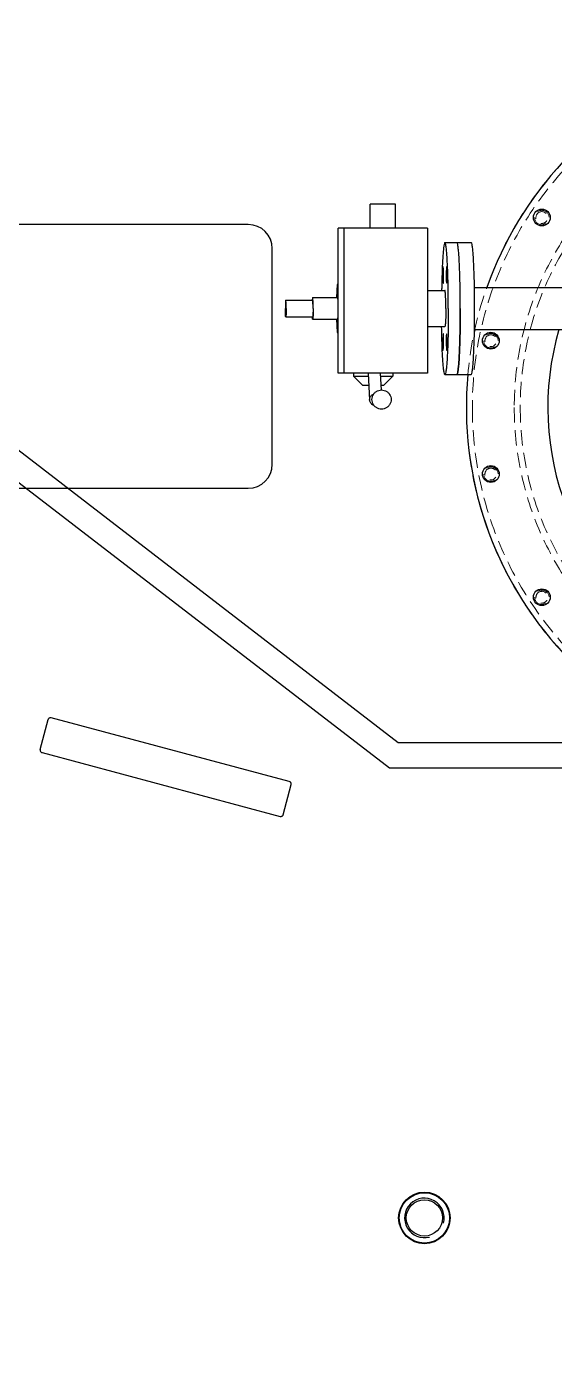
# Model space of a CAD drawing. Header units: millimetres. Extents: x -375473 to -325688, y 28300 to 106060.
# Drawn here: x -346217 to -345777, y 65532 to 66650 of the extents above; entities that cross this region are included whole.
import ezdxf

# ---------------------------------------------------------------- set-up
doc = ezdxf.new("R2010")
doc.units = ezdxf.units.MM
doc.header["$MEASUREMENT"] = 0
doc.set_wipeout_variables(frame=1)
doc.linetypes.add('NASCOSTAX2', pattern=[19.049999999999997, 12.7, -6.35])
doc.layers.add('N_Coperchio', color=3, linetype='NASCOSTAX2', lineweight=13)
for name, color, linetype in [('OLTC', 13, 'Continuous'), ('STD_Cassa', 7, 'Continuous'), ('STD_Coperchio', 2, 'Continuous'), ('Tubazioni Sfiato Torrette', 222, 'Continuous')]:
    doc.layers.add(name, color=color, linetype=linetype)

# ---------------------------------------------------------------- blocks, each defined once
blk = doc.blocks.new('*U207')
blk.add_circle((0, 0), 6)
at = {"lineweight": 9}
blk.add_arc((0, 0), 4.926, 350.0000000000001, 280, dxfattribs=at)
blk = doc.blocks.new('CoverFlange UBB 1LIT010160DLX Sup')
for centre, radius in [((-4.547473508864641e-13, 4.547473508864641e-13), 300), ((-4.547473508864641e-13, 4.547473508864641e-13), 295), ((0, 0), 260), ((0, 0), 255)]:
    blk.add_circle(centre, radius)
for p in [(-55.60074177459683, 279.5238049149211), (55.60074177459717, 279.5238049149211), (-158.3375164105871, 236.9688395062257), (158.3375164105872, 236.9688395062256), (-236.9688395062259, 158.3375164105868), (236.9688395062259, 158.3375164105867), (-279.5238049149211, 55.60074177459657), (279.5238049149211, 55.60074177459654), (-279.5238049149211, -55.60074177459671), (279.5238049149212, -55.6007417745966), (-236.9688395062257, -158.3375164105869), (236.9688395062258, -158.3375164105868), (-158.3375164105869, -236.9688395062258), (158.3375164105869, -236.9688395062258), (-55.60074177459662, -279.5238049149211), (55.60074177459667, -279.5238049149211)]:
    blk.add_blockref('*U207', p)

msp = doc.modelspace()

# ---------------------------------------------------------------- linework, layer by layer
at = {"layer": 'STD_Cassa'}
for points in [[(-344967.4591845146, 65558.86211195479), (-349760.459184444, 65558.86211195479, -0.4142135623730951), (-349780.459184444, 65578.86211195479), (-349780.459184444, 67091.86211192499, -0.4142135623730951), (-349760.459184444, 67111.8621119343), (-344967.4591845146, 67111.8621119343, -0.4142135623730951), (-344947.4591845158, 67091.86211192499), (-344947.4591845158, 65578.86211195479, -0.4142135623730951)], [(-344967.4591845146, 65568.86211195479), (-349760.459184444, 65568.86211195479, -0.414213562373095), (-349770.4591844452, 65578.86211195479), (-349770.4591844452, 67091.86211192499, -0.414213562373095), (-349760.459184444, 67101.86211194361), (-344967.4591845146, 67101.86211194361, -0.414213562373095), (-344957.4591845146, 67091.86211192499), (-344957.4591845146, 65578.86211195479, -0.414213562373095)]]:
    msp.add_lwpolyline(points, format="xyb", close=True, dxfattribs=at)
msp.add_lwpolyline([(-344982.4591845146, 67076.86211194361), (-344982.4591845146, 65588.8621119641), (-349750.4591844452, 65588.8621119641), (-349750.4591844452, 67076.86211194361)], close=True, dxfattribs=at)

# ---------------------------------------------------------------- next in the draw order: wipeouts: each hides what was drawn before it
msp.add_wipeout([(-349892.4591844427, 67218.86211193645), (-344840.4591845162, 67218.86211193645), (-344840.4591845162, 65446.86211196224), (-349892.4591844427, 65446.86211196224)]).dxf.layer = 'STD_Coperchio'

# ---------------------------------------------------------------- next in the draw order: linework, layer by layer
at = {"layer": 'OLTC'}
for p, q in [((-345930.7342821406, 66482.36211194175), (-345930.7342821406, 66502.36211194175)), ((-345909.7356848186, 66502.36211194175), (-345930.7328794664, 66502.36211194175)), ((-345909.734282142, 66482.36211194175), (-345909.734282142, 66502.36211194175)), ((-345957.5188181829, 66361.36211194548), (-345957.5188181829, 66482.36211194175)), ((-345882.9497460998, 66482.36211194175), (-345957.5188181829, 66482.36211194175)), ((-345952.8557255305, 66482.36211194175), (-345952.8557255305, 66361.36211194548)), ((-345882.9497460998, 66482.36211194175), (-345882.9497460998, 66361.36211194548)), ((-345868.3457529917, 66470.36211193989), (-345846.3753023138, 66470.36211193989)), ((-345869.5181279024, 66445.7677035358), (-345869.6646747657, 66448.59613066057)), ((-345867.0268312166, 66448.59613066057), (-345867.1733780811, 66445.7677035358)), ((-345870.0676786411, 66440.8179560628), (-345869.921131779, 66437.98952893804)), ((-345866.7703742057, 66437.98952893804), (-345866.6238273424, 66440.8179560628)), ((-345958.2354742917, 66435.3621119492), (-345958.8054078387, 66424.36211194361)), ((-345957.5188181829, 66435.3621119492), (-345958.2354742917, 66435.3621119492)), ((-345882.9497460998, 66430.36211193989), (-345868.3457529917, 66430.36211193989)), ((-345843.6759251403, 66432.86211193989), (-345693.3591845038, 66432.86211193989)), ((-346001.167113909, 66422.36211195106), (-345978.777227354, 66422.36211195106)), ((-345978.777227354, 66424.36211194361), (-345957.8054335259, 66424.36211194361)), ((-346001.167113909, 66408.36211194734), (-345978.777227354, 66408.36211194734)), ((-345978.777227354, 66406.36211194548), (-345957.8054335259, 66406.36211194548)), ((-345958.8054078387, 66406.36211194548), (-345958.2354742917, 66395.36211193989)), ((-345958.2354742917, 66395.36211193989), (-345957.5188181829, 66395.36211193989)), ((-345882.9497460998, 66400.3621119492), (-345868.3457529917, 66400.3621119492)), ((-345869.921131779, 66392.73469494174), (-345870.0676786411, 66389.90626781697)), ((-345866.6238273424, 66389.90626781697), (-345866.7703742057, 66392.73469494174)), ((-345843.6759251403, 66397.8621119492), (-345693.3591845038, 66397.8621119492)), ((-345869.6646747657, 66382.1280932192), (-345869.5181279024, 66384.95652034397)), ((-345867.1733780811, 66384.95652034397), (-345867.0268312166, 66382.1280932192)), ((-345882.9497460998, 66361.36211194548), (-345957.5188181829, 66361.36211194548)), ((-345944.7651639325, 66361.36211194548), (-345944.7651639325, 66358.86211194548)), ((-345944.7651639325, 66358.86211194548), (-345937.2651639325, 66351.36211195479)), ((-345944.7651639325, 66358.86211194548), (-345932.2097217967, 66358.86211194548)), ((-345932.3392521474, 66361.36211194548), (-345931.180490905, 66338.99744547422)), ((-345922.3258386552, 66361.36211194548), (-345921.596249704, 66347.28068347539)), ((-345922.1963083034, 66358.86211194548), (-345911.765163932, 66358.86211194548)), ((-345911.765163932, 66358.86211194548), (-345919.265163932, 66351.36211195479)), ((-345911.765163932, 66361.36211194548), (-345911.765163932, 66358.86211194548)), ((-345868.3457529917, 66360.3621119492), (-345846.3753023138, 66360.3621119492)), ((-345937.263526367, 66351.36211195479), (-345931.8211307423, 66351.36211195479)), ((-345921.8077172502, 66351.36211195479), (-345919.2668014974, 66351.36211195479)), ((-345931.180440936, 66338.99432719203), (-345931.1859625531, 66339.36211195293))]:
    msp.add_line(p, q, dxfattribs=at)
for centre in [(-345787.4280240096, 66491.19962835203), (-345829.9829894165, 66388.4628537156), (-345829.9829894165, 66277.2613701735), (-345787.4280240096, 66174.52459553706)]:
    msp.add_circle(centre, 6.999999999898133, dxfattribs=at)
for centre, radius, start, end in [((-345550.4591845069, 66332.86211193989), 299.9999999956343, 136.9102131715996, 160.5076462242991), ((-345550.4591845069, 66332.86211193989), 231.9999999966238, 163.7195545377924, 28.14558673805514), ((-346904.1187026096, 66415.33601039539), 1048.60918616554, 359.5313059579601, 0.001426182185437532), ((-346762.7687094244, 66413.84650318402), 907.2517990505975, 358.5176391327655, 359.5523480357751), ((-345550.4591845069, 66332.86211193989), 299.9999999956343, 167.4743266018436, 168.0523179346451), ((-345550.4591845069, 66332.86211193989), 299.9999999956343, 174.7399568323674, 223.0897868284004)]:
    msp.add_arc(centre, radius, start, end, dxfattribs=at)
for points, start_tangent, end_tangent in [([(-345868.3457529917, 66470.36211193989), (-345868.7915392395, 66469.68497067208), (-345869.2263487494, 66467.67022033672), (-345869.6394750685, 66464.36747077371), (-345870.0207456585, 66459.8580466349), (-345870.3607723687, 66454.25298491011), (-345870.651182615, 66447.69030082489), (-345870.8848255326, 66440.33158942575), (-345871.0559480579, 66432.3580466349), (-345871.0873642098, 66430.3622087043)], (-1, 4.147741867146921e-12), (-0.0146838085495062, -0.999892187071427)), ([(-345865.4960852594, 66415.36211193989), (-345865.5311693996, 66423.96600752587), (-345865.6355579267, 66432.3580466349), (-345865.8066804509, 66440.33158942575), (-345866.0403233673, 66447.69030082489), (-345866.3307336147, 66454.25298491011), (-345866.6707603249, 66459.8580466349), (-345867.0520309138, 66464.36747077371), (-345867.4651572353, 66467.67022033672), (-345867.8999667452, 66469.68497067208), (-345868.3457529917, 66470.36211193989)], (-1.991598500205922e-16, 1), (-1, 3.021458117071461e-12)), ([(-345857.9133982549, 66469.68497067208), (-345858.3591845015, 66470.36211193989)], (-0.2461130859056886, 0.9692411201274836), (-1, -1.991598500205919e-16)), ([(-345855.5095167703, 66415.36211193989), (-345855.5446009082, 66423.96600752587), (-345855.6489894353, 66432.3580466349), (-345855.8201119606, 66440.33158942575), (-345856.0537548782, 66447.69030082489), (-345856.3441651245, 66454.25298491011), (-345856.6841918346, 66459.8580466349), (-345857.0654624247, 66464.36747077371), (-345857.4785887438, 66467.67022033672), (-345857.9133982549, 66469.68497067208), (-345858.3591845015, 66470.36211193989)], (-1.991598500205922e-16, 1), (-1, 3.021458116934504e-12)), ([(-345846.3753023138, 66360.3621119492), (-345845.9295160661, 66361.03925321701), (-345845.4947065562, 66363.05400355237), (-345845.081580237, 66366.35675310607), (-345844.700309647, 66370.86617724488), (-345844.3602829357, 66376.47123896967), (-345844.0698726906, 66383.0339230642), (-345843.836229773, 66390.39263445402), (-345843.6651072477, 66398.3661772542), (-345843.5607187205, 66406.75821637253), (-345843.5256345826, 66415.36211193989), (-345843.5607187205, 66423.96600752587), (-345843.6651072477, 66432.3580466349), (-345843.836229773, 66440.33158942575), (-345844.0698726906, 66447.69030082489), (-345844.3602829357, 66454.25298491011), (-345844.700309647, 66459.8580466349), (-345845.081580237, 66464.36747077371), (-345845.4947065562, 66467.67022033672), (-345845.9295160661, 66469.68497067208), (-345846.3753023138, 66470.36211193989)], (1, 1.991598500205919e-16), (-1, -1.991598500205919e-16)), ([(-345855.8201119606, 66440.33158942575), (-345856.0537548782, 66447.69030082489), (-345856.3441651245, 66454.25298491011), (-345856.6841918346, 66459.8580466349), (-345857.0654624247, 66464.36747077371), (-345857.4785887438, 66467.67022033672), (-345857.9133982549, 66469.68497067208)], (-0.02638391243578093, 0.9996518839899123), (-0.2461130859365829, 0.9692411201196389)), ([(-345869.879745947, 66450.1886846822), (-345869.8865060008, 66450.1930300005), (-345869.9657623831, 66449.86026685203), (-345870.0369509275, 66449.11002018939), (-345870.0943043584, 66448.0030705266), (-345870.1331762434, 66446.62909635792), (-345870.1504174143, 66445.0994088732), (-345870.1446310943, 66443.53793426866), (-345870.1162860543, 66442.07117394063), (-345870.0676786411, 66440.8179560628)], (-0.7988187453986645, 0.6015717845774551), (0.05174273548248703, -0.9986604474618936)), ([(-345869.6646747657, 66448.59613066057), (-345869.7296066664, 66449.53427780869), (-345869.8056026595, 66450.08135112452), (-345869.879745947, 66450.1886846822)], (-0.051742735466603, 0.9986604474627165), (-0.7988187458579068, 0.6015717839676334)), ([(-345866.8117600365, 66450.1886846822), (-345866.8859033252, 66450.08135112452), (-345866.9618993171, 66449.53427780869), (-345867.0268312166, 66448.59613066057)], (-0.7988187458685188, -0.601571783953542), (-0.0517427354666026, -0.9986604474627166)), ([(-345866.6238273424, 66440.8179560628), (-345866.5752199304, 66442.07117394063), (-345866.5468748903, 66443.53793426866), (-345866.5410885692, 66445.0994088732), (-345866.5583297401, 66446.62909635792), (-345866.5972016263, 66448.0030705266), (-345866.6545550572, 66449.11002018939), (-345866.7257435992, 66449.86026685203), (-345866.8049999839, 66450.1930300005), (-345866.8117600365, 66450.1886846822)], (0.05174273550369798, 0.9986604474607946), (-0.7988187464601412, -0.6015717831679349)), ([(-345869.921131779, 66437.98952893804), (-345869.8561998771, 66437.05138179923), (-345869.7802038852, 66436.5043084834), (-345869.7060605965, 66436.39697491641)], (0.051742735466603, -0.9986604474627165), (0.7988187458579068, -0.6015717839676334)), ([(-345869.7060605965, 66436.39697491641), (-345869.6993005439, 66436.39262960742), (-345869.6200441592, 66436.72539274658), (-345869.5488556172, 66437.47563940923), (-345869.4915021863, 66438.58258908133), (-345869.4526303001, 66439.95656325), (-345869.4353891292, 66441.48625073473), (-345869.4411754503, 66443.04772532995), (-345869.4695204904, 66444.5144856673), (-345869.5181279024, 66445.7677035358)], (0.7988187462268826, -0.6015717834776755), (-0.05174273548248703, 0.9986604474618936)), ([(-345867.1733780811, 66445.7677035358), (-345867.2219854919, 66444.5144856673), (-345867.250330532, 66443.04772532995), (-345867.2561168543, 66441.48625073473), (-345867.2388756834, 66439.95656325), (-345867.2000037972, 66438.58258908133), (-345867.1426503663, 66437.47563940923), (-345867.0714618231, 66436.72539274658), (-345866.9922054408, 66436.39262960742), (-345866.985445387, 66436.39697491641)], (-0.05174273548248664, -0.9986604474618936), (0.7988187462340958, 0.6015717834680974)), ([(-345866.985445387, 66436.39697491641), (-345866.9113020995, 66436.5043084834), (-345866.8353061064, 66437.05138179923), (-345866.7703742057, 66437.98952893804)], (0.7988187458579065, 0.6015717839676338), (0.05174273552823993, 0.9986604474595231)), ([(-345855.5095167703, 66415.36211193989), (-345855.5446009082, 66423.96600752587), (-345855.6489894353, 66432.3580466349), (-345855.8201119606, 66440.33158942575)], (-1.991598500205922e-16, 1), (-0.02638391243191082, 0.9996518839900145)), ([(-345867.568570883, 66415.36211193989), (-345867.588056461, 66418.69992595616), (-345867.645536107, 66421.8703680251), (-345867.7381275513, 66424.71445897112), (-345867.8611878725, 66427.08958418558), (-345868.0085463123, 66428.87664496417), (-345868.1728137028, 66429.98603062223), (-345868.3457529917, 66430.36211193989)], (-1.991598500205922e-16, 1), (-1, -1.991598500205919e-16)), ([(-346001.167113909, 66422.29670794199), (-346001.2187293638, 66422.29086203019), (-346001.3177786965, 66421.72953590269), (-346001.4046220633, 66420.65235896486), (-346001.4722239331, 66419.1465976693), (-346001.515107603, 66417.33423984128), (-346001.5297988919, 66415.36211193989)], (-1, -1.991598500205919e-16), (1.991598500205922e-16, -1)), ([(-346001.167113909, 66408.4275159471), (-346001.2187293638, 66408.43336184959), (-346001.3177786965, 66408.99468797709), (-346001.4046220633, 66410.07186492423), (-346001.4722239331, 66411.57762621979), (-346001.515107603, 66413.38998404781), (-346001.5297988919, 66415.36211193989)], (-1, -1.991598500205919e-16), (-1.991598500205922e-16, 1)), ([(-346000.804428925, 66415.36211193989), (-346000.8191202162, 66417.33423984128), (-346000.862003885, 66419.1465976693), (-346000.9296057536, 66420.65235896486), (-346001.0164491227, 66421.72953590269), (-346001.1154984543, 66422.29086203019), (-346001.167113909, 66422.29670794199)], (-1.991598500205922e-16, 1), (-1, -1.991598500205919e-16)), ([(-346000.804428925, 66415.36211193989), (-346000.8191202162, 66413.38998404781), (-346000.862003885, 66411.57762621979), (-346000.9296057536, 66410.07186492423), (-346001.0164491227, 66408.99468797709), (-346001.1154984543, 66408.43336184959), (-346001.167113909, 66408.4275159471)], (1.991598500205922e-16, -1), (-1, -1.991598500205919e-16)), ([(-345978.777227354, 66424.36211194361), (-345978.8979170728, 66424.05544438849), (-345979.0103819873, 66423.15634058307), (-345979.0621887194, 66422.38135110105)], (-1, -1.991598500205919e-16), (-0.07166947566905085, -0.997428436659655)), ([(-345978.4922659909, 66422.38135110105), (-345978.544072723, 66423.15634058307), (-345978.6565376353, 66424.05544438849), (-345978.777227354, 66424.36211194361)], (-0.07166947566905127, 0.997428436659655), (-1, -1.991598500205919e-16)), ([(-345978.41454237, 66415.36211193989), (-345978.4292336612, 66417.33423984128), (-345978.4721173299, 66419.1465976693), (-345978.5397191998, 66420.65235896486), (-345978.6265625677, 66421.72953590269), (-345978.7256119004, 66422.29086203019), (-345978.777227354, 66422.29670794199)], (-1.991598500205922e-16, 1), (-1, -1.991598500205919e-16)), ([(-345978.41454237, 66415.36211193989), (-345978.4292336612, 66413.38998404781), (-345978.4721173299, 66411.57762621979), (-345978.5397191998, 66410.07186492423), (-345978.6265625677, 66408.99468797709), (-345978.7256119004, 66408.43336184959), (-345978.777227354, 66408.4275159471)], (1.991598500205922e-16, -1), (-1, -1.991598500205919e-16)), ([(-345978.3109180885, 66415.36211193989), (-345978.3268071921, 66417.6914833531), (-345978.3733916841, 66419.86211194175), (-345978.447496912, 66421.72607296596), (-345978.4922659909, 66422.38135110105)], (-1.991598500205922e-16, 1), (-0.07166947567394565, 0.9974284366593034)), ([(-345978.3109180885, 66415.36211193989), (-345978.3268071921, 66413.03274053599), (-345978.3733916841, 66410.86211194734), (-345978.447496912, 66408.99815091382), (-345978.4922659909, 66408.34287277872)], (1.991598500205922e-16, -1), (-0.07166947567394524, -0.9974284366593034)), ([(-345957.4989037775, 66422.39917618672), (-345957.5405396707, 66422.76896673704), (-345957.6400779816, 66423.77725812125), (-345957.749226155, 66424.29649181182), (-345957.8054335259, 66424.3036046576)], (-0.08106434149691172, 0.9967088705021503), (-1, -1.991598500205919e-16)), ([(-345865.4960852594, 66415.36211193989), (-345865.5311693996, 66406.75821637253), (-345865.6355579267, 66398.3661772542), (-345865.8066804509, 66390.39263445402), (-345866.0403233673, 66383.0339230642), (-345866.3307336147, 66376.47123896967), (-345866.6707603249, 66370.86617724488), (-345867.0520309138, 66366.35675310607), (-345867.4651572353, 66363.05400355237), (-345867.8999667452, 66361.03925321701), (-345868.3457529917, 66360.3621119492)], (1.991598500205922e-16, -1), (-1, -3.021856436771501e-12)), ([(-345867.568570883, 66415.36211193989), (-345867.588056461, 66412.02429793293), (-345867.645536107, 66408.85385585467), (-345867.7381275513, 66406.00976491797), (-345867.8611878725, 66403.63463971282), (-345868.0085463123, 66401.84757893423), (-345868.1728137028, 66400.73819326686), (-345868.3457529917, 66400.3621119492)], (1.991598500205922e-16, -1), (-1, -1.991598500205919e-16)), ([(-345855.5095167703, 66415.36211193989), (-345855.5446009082, 66406.75821637253), (-345855.6489894353, 66398.3661772542), (-345855.8201119606, 66390.39263445402), (-345856.0537548782, 66383.0339230642), (-345856.3441651245, 66376.47123896967), (-345856.6841918346, 66370.86617724488), (-345857.0654624247, 66366.35675310607), (-345857.4785887438, 66363.05400355237), (-345857.9133982549, 66361.03925321701), (-345858.3591845015, 66360.3621119492)], (1.991598500205922e-16, -1), (-1, -3.021856436634544e-12)), ([(-345978.777227354, 66406.36211194548), (-345978.8979170728, 66406.66877950991), (-345979.0103819873, 66407.56788331534), (-345979.0621887194, 66408.34287277872)], (-1, -1.991598500205919e-16), (-0.07166947566905127, 0.997428436659655)), ([(-345978.4922659909, 66408.34287277872), (-345978.544072723, 66407.56788331534), (-345978.6565376353, 66406.66877950991), (-345978.777227354, 66406.36211194548)], (-0.07166947566905085, -0.997428436659655), (-1, -1.991598500205919e-16)), ([(-345957.8054335259, 66406.42061923149), (-345957.749226155, 66406.42773208658), (-345957.6400779816, 66406.94696575853), (-345957.5405396707, 66407.95525714273), (-345957.4989037775, 66408.32504769306)], (1, 1.991598500205919e-16), (0.08106434149691129, 0.9967088705021503)), ([(-345868.3457529917, 66360.3621119492), (-345868.7915392395, 66361.03925321701), (-345869.2263487494, 66363.05400355237), (-345869.6394750685, 66366.35675310607), (-345870.0207456585, 66370.86617724488), (-345870.3607723687, 66376.47123896967), (-345870.651182615, 66383.0339230642), (-345870.8848255326, 66390.39263445402), (-345871.0559480579, 66398.3661772542), (-345871.0873642098, 66400.36201518479)], (-1, -4.148140186846961e-12), (-0.01468380854950659, 0.999892187071427)), ([(-345869.7060605965, 66394.32724896337), (-345869.7802038852, 66394.219915415), (-345869.8561998771, 66393.67284209917), (-345869.921131779, 66392.73469494174)], (-0.7988187459008838, -0.6015717839105649), (-0.0517427354666026, -0.9986604474627166)), ([(-345869.5181279024, 66384.95652034397), (-345869.4695204904, 66386.2097382311), (-345869.4411754503, 66387.67649855914), (-345869.4353891292, 66389.23797316368), (-345869.4526303001, 66390.76766063909), (-345869.4915021863, 66392.14163481708), (-345869.5488556172, 66393.24858447986), (-345869.6200441592, 66393.9988311332), (-345869.6993005439, 66394.33159428167), (-345869.7060605965, 66394.32724896337)], (0.05174273548248664, 0.9986604474618936), (-0.7988187463065829, -0.6015717833718427)), ([(-345866.985445387, 66394.32724896337), (-345866.9922054408, 66394.33159428167), (-345867.0714618231, 66393.9988311332), (-345867.1426503663, 66393.24858447986), (-345867.2000037972, 66392.14163481708), (-345867.2388756834, 66390.76766063909), (-345867.2561168543, 66389.23797316368), (-345867.250330532, 66387.67649855914), (-345867.2219854919, 66386.2097382311), (-345867.1733780811, 66384.95652034397)], (-0.798818746230535, 0.6015717834728257), (0.05174273548248703, -0.9986604474618936)), ([(-345866.7703742057, 66392.73469494174), (-345866.8353061064, 66393.67284209917), (-345866.9113020995, 66394.219915415), (-345866.985445387, 66394.32724896337)], (-0.05174273552824031, 0.9986604474595231), (-0.798818745900884, 0.6015717839105645)), ([(-345870.0676786411, 66389.90626781697), (-345870.1162860543, 66388.65304994847), (-345870.1446310943, 66387.18628962043), (-345870.1504174143, 66385.6248150159), (-345870.1331762434, 66384.09512754048), (-345870.0943043584, 66382.7211533625), (-345870.0369509275, 66381.6142036997), (-345869.9657623831, 66380.86395702774), (-345869.8865060008, 66380.53119388859), (-345869.879745947, 66380.53553919758)], (-0.05174273548248664, -0.9986604474618936), (0.7988187453227981, 0.6015717846781968)), ([(-345869.879745947, 66380.53553919758), (-345869.8056026595, 66380.64287276457), (-345869.7296066664, 66381.1899460804), (-345869.6646747657, 66382.1280932192)], (0.7988187458579065, 0.6015717839676338), (0.0517427354666026, 0.9986604474627166)), ([(-345867.0268312166, 66382.1280932192), (-345866.9618993171, 66381.1899460804), (-345866.8859033252, 66380.64287276457), (-345866.8117600365, 66380.53553919758)], (0.051742735466603, -0.9986604474627165), (0.7988187459656144, -0.60157178382461)), ([(-345866.8117600365, 66380.53553919758), (-345866.8049999839, 66380.53119388859), (-345866.7257435992, 66380.86395702774), (-345866.6545550572, 66381.6142036997), (-345866.5972016263, 66382.7211533625), (-345866.5583297401, 66384.09512754048), (-345866.5410885692, 66385.6248150159), (-345866.5468748903, 66387.18628962043), (-345866.5752199304, 66388.65304994847), (-345866.6238273424, 66389.90626781697)], (0.7988187455487527, -0.6015717843781548), (-0.05174273550369838, 0.9986604474607946)), ([(-345857.9133982549, 66361.03925321701), (-345857.4785887438, 66363.05400355237), (-345857.0654624247, 66366.35675310607), (-345856.6841918346, 66370.86617724488), (-345856.3441651245, 66376.47123896967), (-345856.0537548782, 66383.0339230642), (-345855.8205344691, 66390.37663256268)], (0.2461130859368298, 0.9692411201195762), (0.02640490385196386, 0.9996513297408095)), ([(-345858.3591845015, 66360.3621119492), (-345857.9133982549, 66361.03925321701)], (1, 1.991598500205919e-16), (0.2461130859056882, 0.9692411201274839)), ([(-345929.2338736751, 66339.36211195293), (-345928.9102527208, 66341.61597239303), (-345927.9656077025, 66343.68723848353), (-345926.47646814, 66345.40810853693), (-345924.5634752663, 66346.63916790376), (-345922.3816083872, 66347.28068347539), (-345920.1076293807, 66347.28068347539), (-345917.9257625004, 66346.63916790376), (-345916.0127696255, 66345.40810853693), (-345914.5236300654, 66343.68723848353), (-345913.5789850471, 66341.61597239303), (-345913.2553640916, 66339.36211195293)], (-1.991598500205922e-16, 1), (1.991598500205922e-16, -1)), ([(-345931.1859625531, 66339.36211195293), (-345930.9753392835, 66340.69945401962), (-345930.4265272454, 66341.92270963902), (-345929.586460602, 66342.95658768604), (-345928.5342052183, 66343.72717838253), (-345927.6253179554, 66344.12008313912)], (0.02145635063992927, 0.9997697860093675), (0.9520756411904024, 0.3058626709029467)), ([(-345927.5150241109, 66334.51321865882), (-345927.5340175501, 66334.51806715208), (-345928.7215651432, 66334.99704551401), (-345929.7407447838, 66335.76763620118), (-345930.536434711, 66336.8015142482), (-345931.0327414598, 66338.02476986761), (-345931.1802360287, 66338.99433796744)], (-0.9694234162626424, 0.2453940504610244), (-0.05245556186157824, 0.9986232593074258)), ([(-345913.2553640916, 66339.36211195293), (-345913.5789850471, 66337.1082514942), (-345914.5236300654, 66335.0369854037), (-345916.0127696255, 66333.31611535962), (-345917.9257625004, 66332.08505598347), (-345920.1076293807, 66331.44354041184), (-345922.3816083872, 66331.44354041184), (-345924.5634752663, 66332.08505598347), (-345926.47646814, 66333.31611535962), (-345927.9656077025, 66335.0369854037), (-345928.9102527208, 66337.1082514942), (-345929.2338736751, 66339.36211195293)], (1.991598500205922e-16, -1), (-1.991598500205922e-16, 1))]:
    msp.add_spline(points, degree=3, dxfattribs=dict(at, start_tangent=start_tangent, end_tangent=end_tangent))
at = {"layer": 'STD_Coperchio'}
for p, q in [((-346206.2460438441, 66047.48107594888), (-346199.5167486707, 66072.59514742049)), ((-345998.243454108, 66020.73468304689), (-346196.9103435357, 66073.96731563362)), ((-346204.674914889, 66044.98954085151), (-346006.008025459, 65991.75690826478)), ((-346003.4016203252, 65993.12907647791), (-345996.6723251529, 66018.24314794953))]:
    msp.add_line(p, q, dxfattribs=at)
msp.add_lwpolyline([(-346282.4591844948, 66485.3621119492), (-346282.4591844948, 66265.3621119492), (-346032.4591844995, 66265.3621119492, 0.4142135623730945), (-346012.4591844995, 66285.3621119492), (-346012.4591844995, 66465.36211193989, 0.4142135623730955), (-346032.4591844995, 66485.3621119492)], format="xyb", close=True, dxfattribs=at)
for radius in [21.49999999968713, 20.9999999996944, 15.14999999977953]:
    msp.add_circle((-345885.4591845011, 65656.86211195293), radius, dxfattribs=at)
msp.add_arc((-345885.4591845011, 65656.86211195293), 16.49999999975989, 345.0000000142774, 285.0000000131662, dxfattribs=at)
for points, start_tangent, end_tangent in [([(-346196.9103435357, 66073.96731563362), (-346197.6103424374, 66074.04464925158), (-346198.2802471903, 66073.91199904944), (-346198.8487379206, 66073.59680547829), (-346199.269422387, 66073.14265449981), (-346199.5167486707, 66072.59514742049)], (-0.9659258262909753, 0.2588190450954041), (-0.25881904510308, -0.9659258262889184)), ([(-346206.2460438441, 66047.48107594888), (-346206.3056065352, 66046.88325776237), (-346206.1683585891, 66046.2796092544), (-346205.8336279588, 66045.7223982502), (-346205.3197985259, 66045.27256743501), (-346204.674914889, 66044.98954085151)], (-0.25881904510308, -0.9659258262889184), (0.9659258262889185, -0.2588190451030798)), ([(-345996.6723251529, 66018.24314794953), (-345996.6127624607, 66018.84096613603), (-345996.750010408, 66019.444614644), (-345997.0847410383, 66020.0018256482), (-345997.5985704712, 66020.4516564634), (-345998.243454108, 66020.73468304689)], (0.25881904510308, 0.9659258262889184), (-0.9659258262909753, 0.2588190450954041)), ([(-346006.008025459, 65991.75690826478), (-346005.3080265597, 65991.67957464683), (-346004.6381218068, 65991.81222485828), (-346004.0696310753, 65992.12741842012), (-346003.64894661, 65992.5815693986), (-346003.4016203252, 65993.12907647791)], (0.9659258262909753, -0.2588190450954041), (0.25881904510308, 0.9659258262889184))]:
    msp.add_spline(points, degree=3, dxfattribs=dict(at, start_tangent=start_tangent, end_tangent=end_tangent))
at = {"layer": 'Tubazioni Sfiato Torrette'}
for p, q in [((-346339.8595447938, 66385.9871119492), (-345907.35954480077, 66053.48711195852)), ((-346347.08382418327, 66364.7371119492), (-345914.58382419025, 66032.23711195852)), ((-345907.35954480077, 66053.48711195852), (-345131.4591845125, 66053.48711195852)), ((-345914.58382419025, 66032.23711195852), (-345131.4591845125, 66032.23711195852))]:
    msp.add_line(p, q, dxfattribs=at)

# ---------------------------------------------------------------- next in the draw order: block references
at = {"layer": 'N_Coperchio', "xscale": -1}
msp.add_blockref('CoverFlange UBB 1LIT010160DLX Sup', (-345550.4591845069, 66332.86211193989), dxfattribs=at)

doc.saveas('drawing.dxf')
